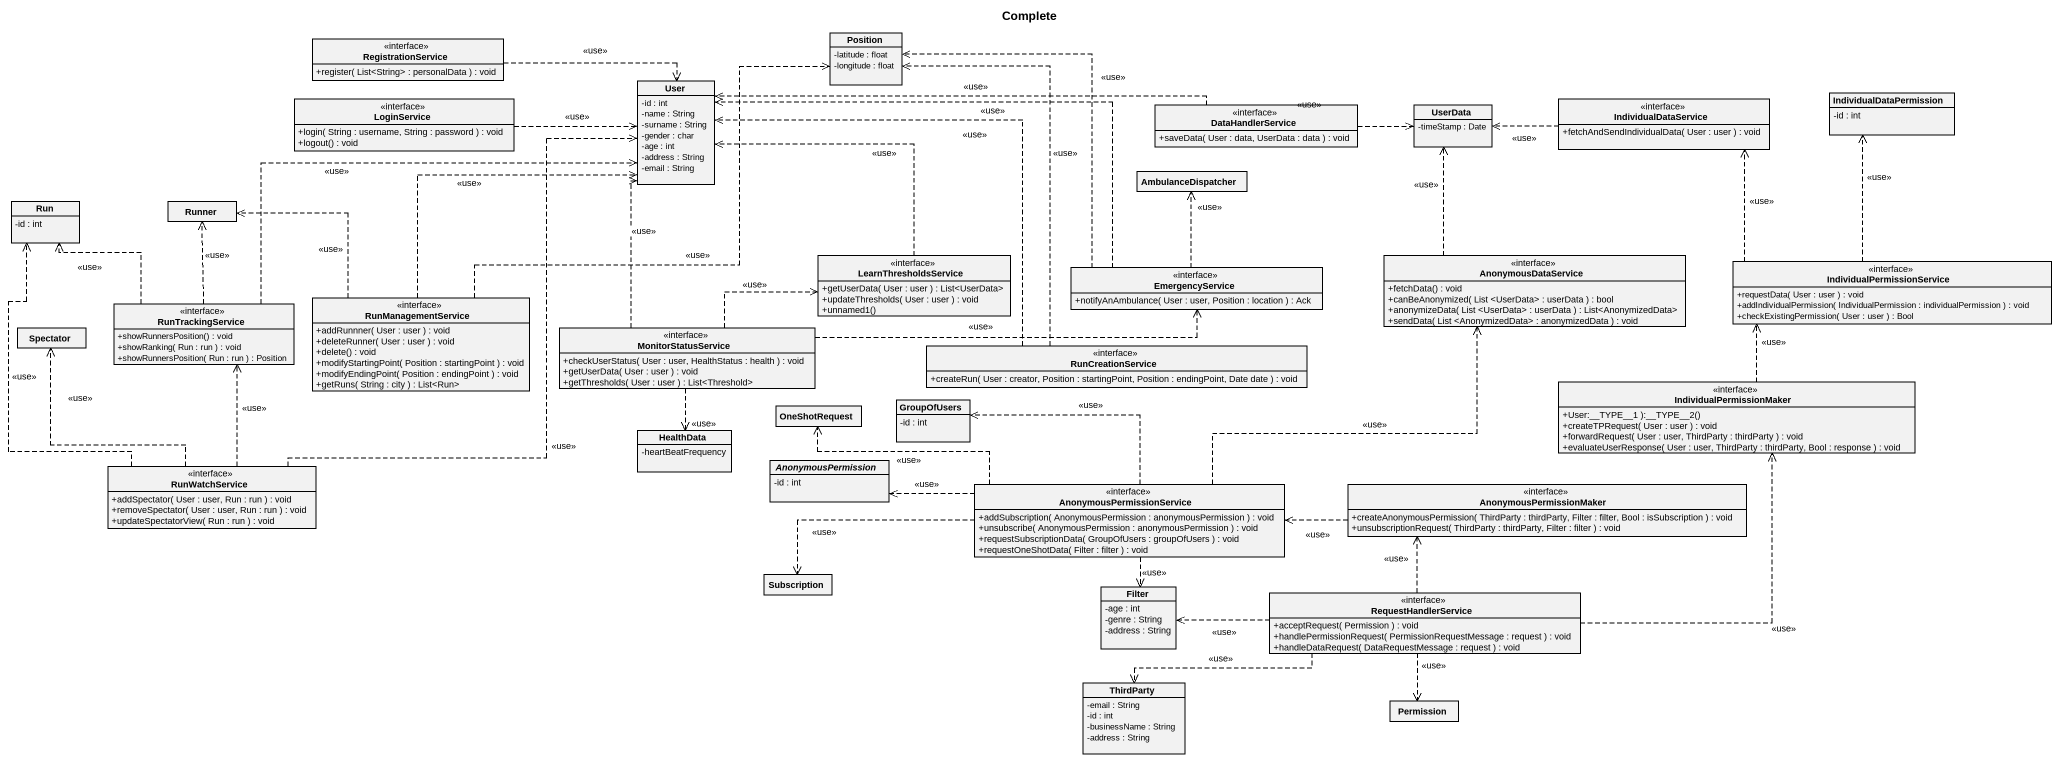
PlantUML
@startuml
title Complete
hide circle
hide empty members
skinparam classAttributeIconSize 0
interface RegistrationService {
  +register( List<String> : personalData ) : void
}
class Position {
  -latitude : float
  -longitude : float
}
interface LoginService {
  +login( String : username, String : password ) : void
  +logout() : void
}
class User {
  -id : int
  -name : String
  -surname : String
  -gender : char
  -age : int
  -address : String
  -email : String
}
interface IndividualDataService {
  +fetchAndSendIndividualData( User : user ) : void
}
class IndividualDataPermission {
  -id : int
}
interface DataHandlerService {
  +saveData( User : data, UserData : data ) : void
}
class UserData {
  -timeStamp : Date
}
class AmbulanceDispatcher
class Run {
  -id : int
}
class Runner
interface LearnThresholdsService {
  +getUserData( User : user ) : List<UserData>
  +updateThresholds( User : user ) : void
  +unnamed1()
}
interface AnonymousDataService {
  +fetchData() : void
  +canBeAnonymized( List <UserData> : userData ) : bool
  +anonymizeData( List <UserData> : userData ) : List<AnonymizedData>
  +sendData( List <AnonymizedData> : anonymizedData ) : void
}
interface EmergencyService {
  +notifyAnAmbulance( User : user, Position : location ) : Ack
}
interface IndividualPermissionService {
  +requestData( User : user ) : void
  +addIndividualPermission( IndividualPermission : individualPermission ) : void
  +checkExistingPermission( User : user ) : Bool
}
class Spectator
interface RunTrackingService {
  +showRunnersPosition() : void
  +showRanking( Run : run ) : void
  +showRunnersPosition( Run : run ) : Position
}
interface RunManagementService {
  +addRunnner( User : user ) : void
  +deleteRunner( User : user ) : void
  +delete() : void
  +modifyStartingPoint( Position : startingPoint ) : void
  +modifyEndingPoint( Position : endingPoint ) : void
  +getRuns( String : city ) : List<Run>
}
interface MonitorStatusService {
  +checkUserStatus( User : user, HealthStatus : health ) : void
  +getUserData( User : user ) : void
  +getThresholds( User : user ) : List<Threshold>
}
interface RunCreationService {
  +createRun( User : creator, Position : startingPoint, Position : endingPoint, Date date ) : void
}
class OneShotRequest
class GroupOfUsers {
  -id : int
}
interface IndividualPermissionMaker {
  +User:~__TYPE~__1 ):~__TYPE~__2()
  +createTPRequest( User : user ) : void
  +forwardRequest( User : user, ThirdParty : thirdParty ) : void
  +evaluateUserResponse( User : user, ThirdParty : thirdParty, Bool : response ) : void
}
class HealthData {
  -heartBeatFrequency
}
interface RunWatchService {
  +addSpectator( User : user, Run : run ) : void
  +removeSpectator( User : user, Run : run ) : void
  +updateSpectatorView( Run : run ) : void
}
abstract class AnonymousPermission {
  -id : int
}
interface AnonymousPermissionService {
  +addSubscription( AnonymousPermission : anonymousPermission ) : void
  +unsubscribe( AnonymousPermission : anonymousPermission ) : void
  +requestSubscriptionData( GroupOfUsers : groupOfUsers ) : void
  +requestOneShotData( Filter : filter ) : void
}
interface AnonymousPermissionMaker {
  +createAnonymousPermission( ThirdParty : thirdParty, Filter : filter, Bool : isSubscription ) : void
  +unsubscriptionRequest( ThirdParty : thirdParty, Filter : filter ) : void
}
class Subscription
class Filter {
  -age : int
  -genre : String
  -address : String
}
interface RequestHandlerService {
  +acceptRequest( Permission ) : void
  +handlePermissionRequest( PermissionRequestMessage : request ) : void
  +handleDataRequest( DataRequestMessage : request ) : void
}
class ThirdParty {
  -email : String
  -id : int
  -businessName : String
  -address : String
}
class Permission
RegistrationService .right.> User : <<use>>
LoginService .right.> User : <<use>>
IndividualDataService .left.> UserData : <<use>>
DataHandlerService .left.> User : <<use>>
DataHandlerService .right.> UserData : <<use>>
LearnThresholdsService .up.> User : <<use>>
AnonymousDataService .up.> UserData : <<use>>
EmergencyService .up.> Position : <<use>>
EmergencyService .left.> User : <<use>>
EmergencyService .up.> AmbulanceDispatcher : <<use>>
IndividualPermissionService .up.> IndividualDataService : <<use>>
IndividualPermissionService .up.> IndividualDataPermission : <<use>>
RunTrackingService .right.> User : <<use>>
RunTrackingService .up.> Run : <<use>>
RunTrackingService .up.> Runner : <<use>>
RunManagementService .up.> Position : <<use>>
RunManagementService .up.> User : <<use>>
RunManagementService .up.> Runner : <<use>>
MonitorStatusService .up.> User : <<use>>
MonitorStatusService .right.> LearnThresholdsService : <<use>>
MonitorStatusService .right.> EmergencyService : <<use>>
MonitorStatusService ..> HealthData : <<use>>
RunCreationService .up.> Position : <<use>>
RunCreationService .left.> User : <<use>>
IndividualPermissionMaker .up.> IndividualPermissionService : <<use>>
RunWatchService .up.> User : <<use>>
RunWatchService .up.> Run : <<use>>
RunWatchService .up.> Spectator : <<use>>
RunWatchService .up.> RunTrackingService : <<use>>
AnonymousPermissionService .right.> AnonymousDataService : <<use>>
AnonymousPermissionService .left.> OneShotRequest : <<use>>
AnonymousPermissionService .left.> GroupOfUsers : <<use>>
AnonymousPermissionService .left.> AnonymousPermission : <<use>>
AnonymousPermissionService .left.> Subscription : <<use>>
AnonymousPermissionService ..> Filter : <<use>>
AnonymousPermissionMaker .left.> AnonymousPermissionService : <<use>>
RequestHandlerService .up.> IndividualPermissionMaker : <<use>>
RequestHandlerService .up.> AnonymousPermissionMaker : <<use>>
RequestHandlerService .left.> Filter : <<use>>
RequestHandlerService .left.> ThirdParty : <<use>>
RequestHandlerService ..> Permission : <<use>>
@enduml
